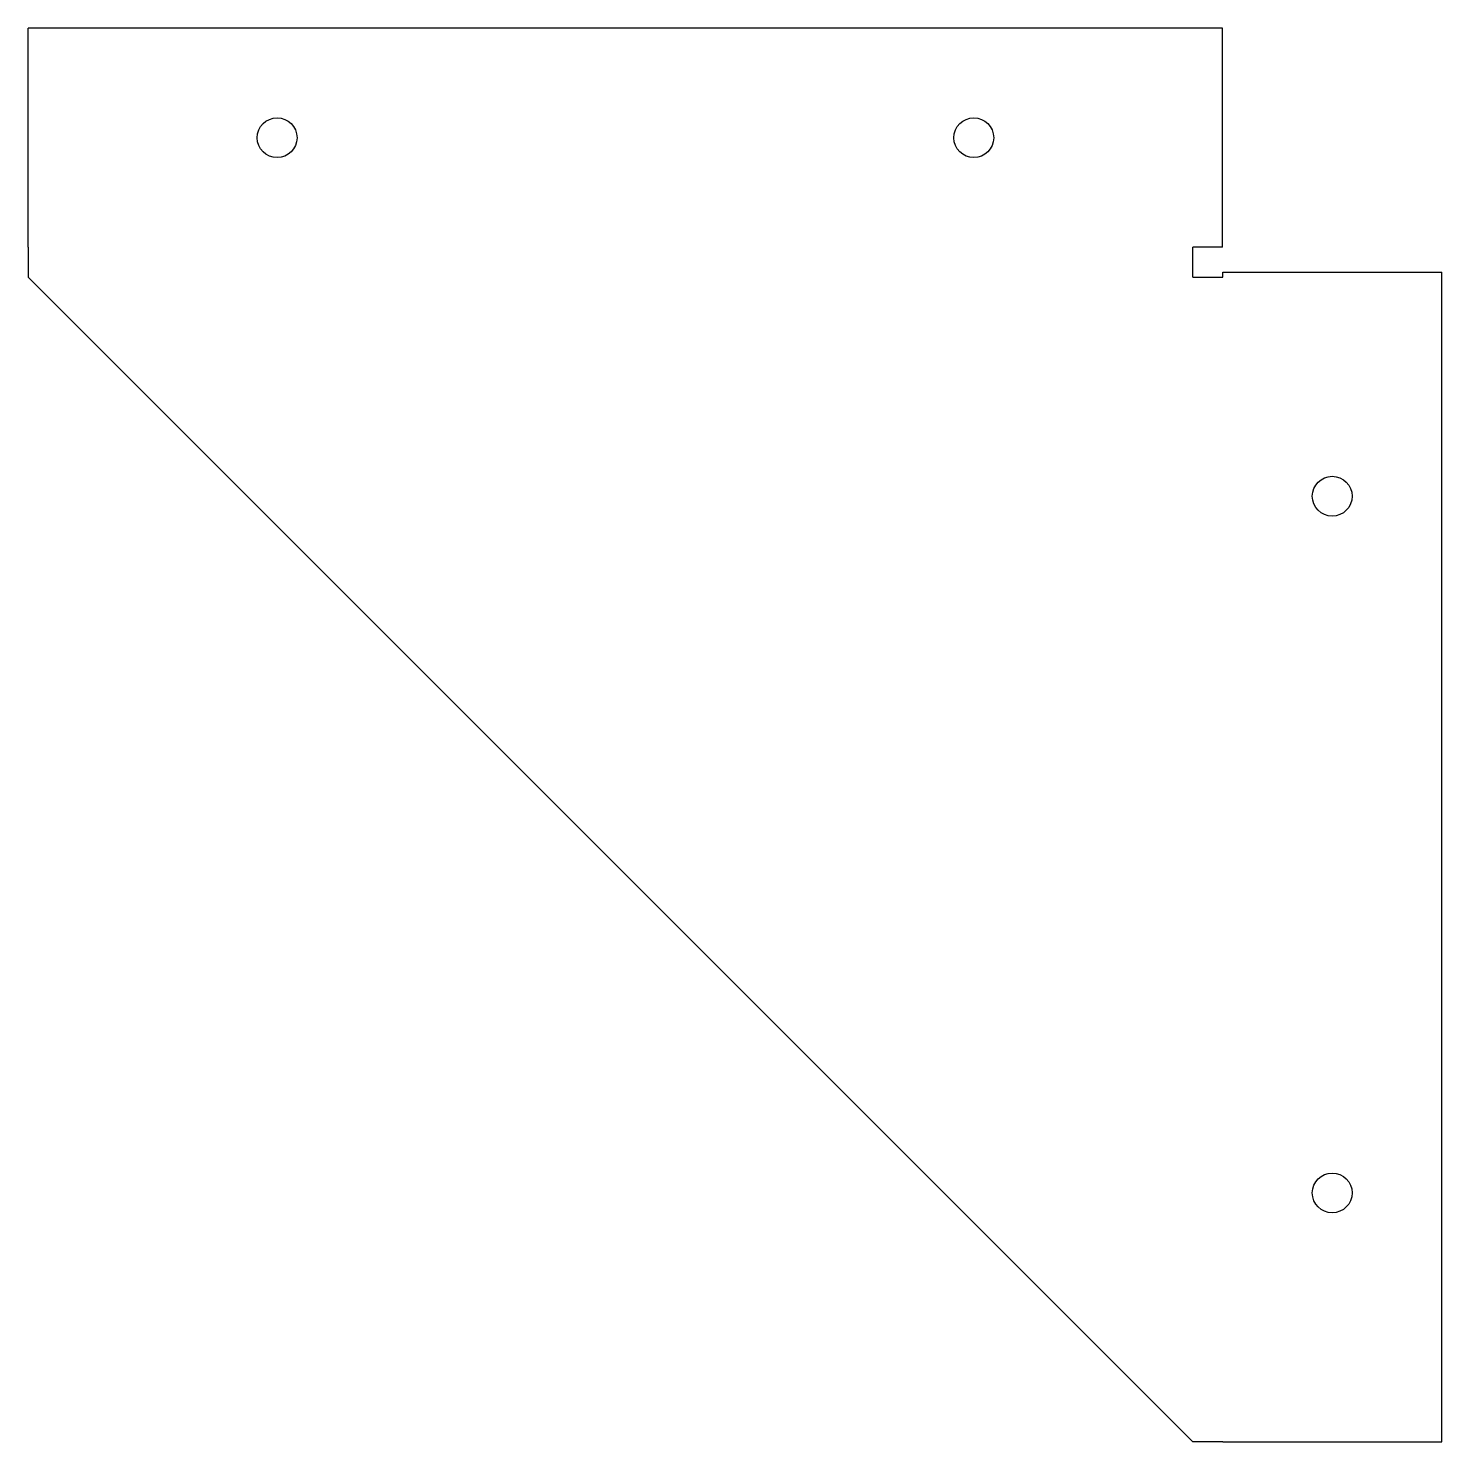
# Model space of a CAD drawing. Header units: millimetres. Extents: x 67 to 209, y 33 to 175.
import ezdxf

# ---------------------------------------------------------------- set-up
doc = ezdxf.new("R2010")
doc.units = ezdxf.units.MM
doc.layers.add('CANTONEIRA_PARA_', color=7, linetype='Continuous')
doc.layers.add('Default', color=7, linetype='Continuous')

# ---------------------------------------------------------------- blocks, each defined once
blk = doc.blocks.new('SE')
at = {"layer": 'CANTONEIRA_PARA_', "color": 7, "linetype": 'Continuous'}
for p, q in [((67.09, 152.9), (67.09, 174.9)), ((187.09, 174.9), (67.09, 174.9)), ((187.09, 152.9), (187.09, 174.9)), ((67.09, 152.9), (67.09, 149.88)), ((184.09, 149.88), (184.09, 152.9)), ((187.09, 152.9), (184.09, 152.9)), ((67.09, 149.88), (184.09, 32.88)), ((184.09, 149.88), (187.1, 149.88)), ((187.1, 150.38), (209.1, 150.38)), ((187.1, 149.88), (187.1, 150.38)), ((209.1, 32.88), (209.1, 150.38)), ((187.1, 32.88), (184.09, 32.88)), ((187.1, 32.88), (209.1, 32.88))]:
    blk.add_line(p, q, dxfattribs=at)
for centre in [(92.09, 163.9), (162.09, 163.9), (198.1, 127.88), (198.1, 57.88)]:
    blk.add_circle(centre, 2, dxfattribs=at)

msp = doc.modelspace()

# ---------------------------------------------------------------- block references
at = {"layer": 'Default'}
msp.add_blockref('SE', (0, 0), dxfattribs=at)

doc.saveas('drawing.dxf')
